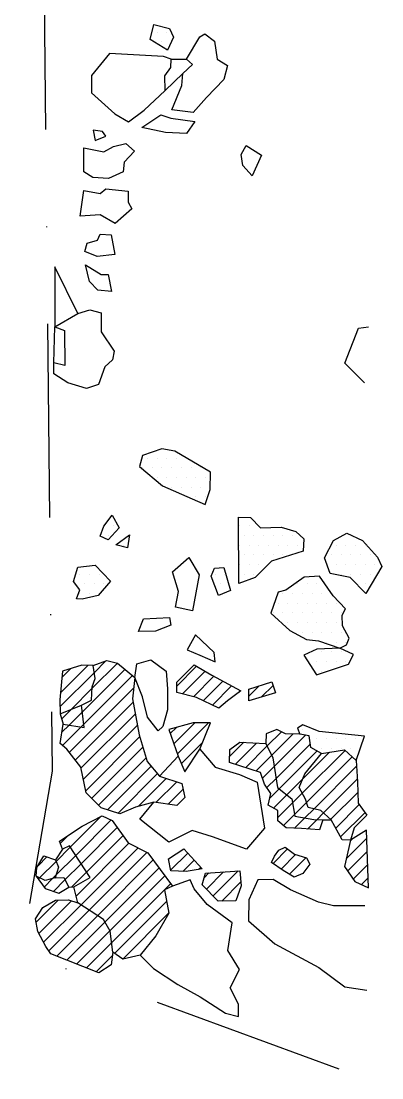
# Model space of a CAD drawing. Header units: metres. Extents: x -894 to -502, y -1356 to -959.
# Drawn here: x -894.4 to -847.9, y -1356.3 to -1219.8 of the extents above; entities that cross this region are included whole.
import ezdxf

# ---------------------------------------------------------------- set-up
doc = ezdxf.new("R2010")
doc.units = ezdxf.units.M
doc.header["$LTSCALE"] = 25
doc.header["$MEASUREMENT"] = 0
doc.linetypes.add('STRICHPUNKTX2', pattern=[2, 1, -0.5, 0, -0.5])
doc.layers.get('0').update_dxf_attribs({"linetype": 'CONTINUOUS'})
for name, color, linetype in [('FEUER', 1, 'CONTINUOUS'), ('GRABUNGSGRENZE', 3, 'STRICHPUNKTX2'), ('STEINE', 4, 'CONTINUOUS'), ('STEINESCHRAFF', 4, 'CONTINUOUS')]:
    doc.layers.add(name, color=color, linetype=linetype)

# ---------------------------------------------------------------- blocks, each defined once
blk = doc.blocks.new('*X9')
at = {"color": 0}
for p, q in [((-889.37, -1306.56), (-885.84, -1303.03)), ((-885.29, -1306.02), (-882.01, -1302.74)), ((-885, -1303.96), (-883.48, -1302.44)), ((-874.35, -1305.69), (-871.8, -1303.13)), ((-889.43, -1308.39), (-885, -1303.96)), ((-889.18, -1304.6), (-888.01, -1303.43)), ((-886.55, -1309.04), (-881.03, -1303.53)), ((-886.35, -1310.62), (-880.06, -1304.32)), ((-873.6, -1306.7), (-870.68, -1303.78)), ((-872.2, -1307.07), (-869.55, -1304.42)), ((-888.22, -1314.25), (-879.89, -1305.92)), ((-887.93, -1308.66), (-885.29, -1306.02)), ((-870.94, -1307.58), (-868.4, -1305.04)), ((-869.74, -1308.15), (-867.26, -1305.66)), ((-865.05, -1306.99), (-863.74, -1305.68)), ((-863.38, -1307.09), (-861.89, -1305.6)), ((-866.32, -1306.5), (-866.11, -1306.28)), ((-889.2, -1309.93), (-887.93, -1308.66)), ((-887.44, -1315.24), (-879.97, -1307.77)), ((-888.25, -1310.74), (-886.55, -1309.04)), ((-886.69, -1316.26), (-879.69, -1309.26)), ((-889.16, -1311.66), (-888.25, -1310.74)), ((-889.1, -1313.37), (-886.71, -1310.98)), ((-886.71, -1310.98), (-886.35, -1310.62)), ((-886.4, -1317.73), (-879.41, -1310.75)), ((-875.18, -1311.82), (-874.38, -1311.02)), ((-874.72, -1313.13), (-872.02, -1310.43)), ((-874.26, -1314.43), (-870.25, -1310.43)), ((-862.69, -1313.47), (-860.82, -1311.6)), ((-886.1, -1319.2), (-879.12, -1312.22)), ((-873.75, -1315.69), (-870.99, -1312.93)), ((-867.51, -1314.76), (-865.7, -1312.95)), ((-862.1, -1314.64), (-859.33, -1311.87)), ((-861.76, -1316.08), (-857.71, -1312.02)), ((-885.33, -1320.2), (-878.71, -1313.58)), ((-866.79, -1315.8), (-864.04, -1313.05)), ((-865.44, -1316.22), (-862.69, -1313.47)), ((-861.52, -1317.61), (-857.09, -1313.17)), ((-861.12, -1318.98), (-856.22, -1314.07)), ((-858.14, -1319.53), (-852.61, -1314)), ((-858.1, -1317.71), (-854.61, -1314.23)), ((-884.44, -1321.08), (-878.3, -1314.94)), ((-864.1, -1316.65), (-862.1, -1314.64)), ((-857.57, -1320.73), (-851.68, -1314.84)), ((-883.27, -1321.67), (-877.64, -1316.05)), ((-881.92, -1322.1), (-876.85, -1317.02)), ((-863.27, -1317.58), (-861.76, -1316.08)), ((-856.62, -1321.54), (-851.12, -1316.04)), ((-879.26, -1321.2), (-875.69, -1317.63)), ((-877.03, -1320.74), (-874.34, -1318.05)), ((-862.72, -1318.8), (-861.52, -1317.61)), ((-860.13, -1319.75), (-858.1, -1317.71)), ((-855.39, -1322.08), (-851.03, -1317.72)), ((-875.47, -1320.95), (-873.52, -1319)), ((-862.35, -1320.2), (-861.12, -1318.98)), ((-861.83, -1321.45), (-860.13, -1319.75)), ((-859.4, -1320.79), (-858.14, -1319.53)), ((-854.47, -1322.93), (-850.96, -1319.42)), ((-861.28, -1322.67), (-859.4, -1320.79)), ((-859.13, -1322.28), (-857.57, -1320.73)), ((-853.82, -1324.05), (-850.77, -1320.99)), ((-888.09, -1326.49), (-884.09, -1322.5)), ((-860.55, -1323.71), (-859.13, -1322.28)), ((-857.8, -1322.72), (-856.62, -1321.54)), ((-856.26, -1322.95), (-855.39, -1322.08)), ((-853.19, -1325.18), (-850.03, -1322.03)), ((-887.39, -1327.56), (-882.81, -1322.98)), ((-859.13, -1324.06), (-857.8, -1322.72)), ((-857.46, -1324.15), (-856.26, -1322.95)), ((-854.53, -1322.98), (-854.47, -1322.93)), ((-889.39, -1326.03), (-888.32, -1324.96)), ((-886.69, -1328.63), (-882.02, -1323.96)), ((-886, -1329.71), (-881.28, -1324.99)), ((-889.92, -1328.33), (-888.09, -1326.49)), ((-887.33, -1332.81), (-880.51, -1325.98)), ((-886.7, -1333.94), (-879.33, -1326.57)), ((-852.46, -1327.99), (-849.8, -1325.33)), ((-851.95, -1325.72), (-851.65, -1325.41)), ((-892.25, -1328.89), (-891.11, -1327.75)), ((-889.95, -1330.12), (-887.39, -1327.56)), ((-885.63, -1334.65), (-878.15, -1327.16)), ((-875.13, -1329.45), (-872.93, -1327.25)), ((-861.91, -1328.6), (-860.04, -1326.73)), ((-860.87, -1329.32), (-858.99, -1327.45)), ((-859.78, -1330), (-857.62, -1327.85)), ((-852.28, -1329.58), (-849.74, -1327.04)), ((-892.06, -1330.47), (-889.92, -1328.33)), ((-888.78, -1330.72), (-886.69, -1328.63)), ((-884.57, -1335.35), (-877.37, -1328.15)), ((-883.62, -1336.17), (-876.63, -1329.17)), ((-873.54, -1329.63), (-872.08, -1328.17)), ((-871.52, -1329.37), (-871.23, -1329.09)), ((-851.56, -1330.63), (-849.69, -1328.75)), ((-892.23, -1330.63), (-892.06, -1330.47)), ((-891.47, -1331.65), (-890.38, -1330.55)), ((-890.38, -1330.55), (-889.95, -1330.12)), ((-887.95, -1331.66), (-886, -1329.71)), ((-882.97, -1337.28), (-875.88, -1330.2)), ((-870.78, -1330.4), (-870.2, -1329.82)), ((-870.52, -1331.91), (-868.3, -1329.69)), ((-869.65, -1332.8), (-866.4, -1329.56)), ((-850.49, -1331.32), (-849.63, -1330.46)), ((-890.26, -1332.2), (-888.78, -1330.72)), ((-882.75, -1338.83), (-875.92, -1332.01)), ((-875.89, -1331.97), (-875.13, -1331.22)), ((-868.53, -1333.45), (-866.06, -1330.98)), ((-892.52, -1336.22), (-889.64, -1333.35)), ((-892.16, -1337.63), (-887.95, -1333.42)), ((-891.53, -1338.77), (-886.7, -1333.94)), ((-890.87, -1339.88), (-885.63, -1334.65)), ((-882.37, -1340.22), (-875.65, -1333.5)), ((-889.81, -1340.59), (-884.57, -1335.35)), ((-888.55, -1341.09), (-883.62, -1336.17)), ((-881.32, -1340.94), (-875.37, -1334.99)), ((-887.28, -1341.59), (-882.97, -1337.28)), ((-886.01, -1342.09), (-882.75, -1338.83)), ((-884.74, -1342.59), (-882.64, -1340.49))]:
    blk.add_line(p, q, dxfattribs=at)
blk = doc.blocks.new('*X10')
at = {"color": 0}
for p, q in [((-858.125, -1311.25), (-858.125, -1311.25)), ((-856.875, -1311.25), (-856.875, -1311.25)), ((-856.25, -1312.5), (-856.25, -1312.5)), ((-855, -1312.5), (-855, -1312.5)), ((-853.75, -1312.5), (-853.75, -1312.5)), ((-852.5, -1312.5), (-852.5, -1312.5)), ((-851.25, -1312.5), (-851.25, -1312.5)), ((-855.625, -1313.75), (-855.625, -1313.75)), ((-854.375, -1313.75), (-854.375, -1313.75)), ((-853.125, -1313.75), (-853.125, -1313.75)), ((-851.875, -1313.75), (-851.875, -1313.75)), ((-851.25, -1315), (-851.25, -1315)), ((-873.75, -1327.5), (-873.75, -1327.5)), ((-874.375, -1328.75), (-874.375, -1328.75)), ((-873.125, -1328.75), (-873.125, -1328.75)), ((-871.875, -1328.75), (-871.875, -1328.75))]:
    blk.add_line(p, q, dxfattribs=at)
blk = doc.blocks.new('*X11')
at = {"color": 0}
for p, q in [((-885.625, -1201.25), (-885.625, -1201.25)), ((-884.375, -1201.25), (-884.375, -1201.25)), ((-887.5, -1202.5), (-887.5, -1202.5)), ((-886.875, -1203.75), (-886.875, -1203.75)), ((-886.25, -1202.5), (-886.25, -1202.5)), ((-885.625, -1203.75), (-885.625, -1203.75)), ((-885, -1202.5), (-885, -1202.5)), ((-884.375, -1203.75), (-884.375, -1203.75)), ((-883.75, -1202.5), (-883.75, -1202.5)), ((-863.125, -1211.25), (-863.125, -1211.25)), ((-861.875, -1211.25), (-861.875, -1211.25)), ((-860.625, -1211.25), (-860.625, -1211.25)), ((-859.375, -1211.25), (-859.375, -1211.25)), ((-858.125, -1211.25), (-858.125, -1211.25)), ((-856.875, -1211.25), (-856.875, -1211.25)), ((-863.75, -1212.5), (-863.75, -1212.5)), ((-862.5, -1212.5), (-862.5, -1212.5)), ((-861.25, -1212.5), (-861.25, -1212.5)), ((-860, -1212.5), (-860, -1212.5)), ((-858.75, -1212.5), (-858.75, -1212.5)), ((-857.5, -1212.5), (-857.5, -1212.5)), ((-861.875, -1213.75), (-861.875, -1213.75)), ((-860.625, -1213.75), (-860.625, -1213.75)), ((-859.375, -1213.75), (-859.375, -1213.75)), ((-860, -1215), (-860, -1215)), ((-876.875, -1221.25), (-876.875, -1221.25)), ((-875.625, -1221.25), (-875.625, -1221.25)), ((-876.25, -1222.5), (-876.25, -1222.5)), ((-878.125, -1276.25), (-878.125, -1276.25)), ((-876.875, -1276.25), (-876.875, -1276.25)), ((-875.625, -1276.25), (-875.625, -1276.25)), ((-874.375, -1276.25), (-874.375, -1276.25)), ((-873.125, -1276.25), (-873.125, -1276.25)), ((-878.75, -1277.5), (-878.75, -1277.5)), ((-877.5, -1277.5), (-877.5, -1277.5)), ((-876.875, -1278.75), (-876.875, -1278.75)), ((-876.25, -1277.5), (-876.25, -1277.5)), ((-875.625, -1278.75), (-875.625, -1278.75)), ((-875, -1277.5), (-875, -1277.5)), ((-874.375, -1278.75), (-874.375, -1278.75)), ((-873.75, -1277.5), (-873.75, -1277.5)), ((-873.125, -1278.75), (-873.125, -1278.75)), ((-872.5, -1277.5), (-872.5, -1277.5)), ((-871.875, -1278.75), (-871.875, -1278.75)), ((-871.25, -1277.5), (-871.25, -1277.5)), ((-870.625, -1278.75), (-870.625, -1278.75)), ((-875, -1280), (-875, -1280)), ((-873.75, -1280), (-873.75, -1280)), ((-872.5, -1280), (-872.5, -1280)), ((-871.25, -1280), (-871.25, -1280)), ((-871.875, -1281.25), (-871.875, -1281.25)), ((-870.625, -1281.25), (-870.625, -1281.25)), ((-882.5, -1285), (-882.5, -1285)), ((-866.25, -1285), (-866.25, -1285)), ((-865, -1285), (-865, -1285)), ((-883.125, -1286.25), (-883.125, -1286.25)), ((-865.625, -1286.25), (-865.625, -1286.25)), ((-864.375, -1286.25), (-864.375, -1286.25)), ((-863.125, -1286.25), (-863.125, -1286.25)), ((-861.875, -1286.25), (-861.875, -1286.25)), ((-860.625, -1286.25), (-860.625, -1286.25)), ((-859.375, -1286.25), (-859.375, -1286.25)), ((-851.875, -1286.25), (-851.875, -1286.25)), ((-881.25, -1287.5), (-881.25, -1287.5)), ((-866.25, -1287.5), (-866.25, -1287.5)), ((-865, -1287.5), (-865, -1287.5)), ((-863.75, -1287.5), (-863.75, -1287.5)), ((-862.5, -1287.5), (-862.5, -1287.5)), ((-861.25, -1287.5), (-861.25, -1287.5)), ((-860, -1287.5), (-860, -1287.5)), ((-858.75, -1287.5), (-858.75, -1287.5)), ((-853.75, -1287.5), (-853.75, -1287.5)), ((-852.5, -1287.5), (-852.5, -1287.5)), ((-851.25, -1287.5), (-851.25, -1287.5)), ((-850, -1287.5), (-850, -1287.5)), ((-865.625, -1288.75), (-865.625, -1288.75)), ((-864.375, -1288.75), (-864.375, -1288.75)), ((-863.125, -1288.75), (-863.125, -1288.75)), ((-861.875, -1288.75), (-861.875, -1288.75)), ((-860.625, -1288.75), (-860.625, -1288.75)), ((-854.375, -1288.75), (-854.375, -1288.75)), ((-853.125, -1288.75), (-853.125, -1288.75)), ((-851.875, -1288.75), (-851.875, -1288.75)), ((-850.625, -1288.75), (-850.625, -1288.75)), ((-849.375, -1288.75), (-849.375, -1288.75)), ((-866.25, -1290), (-866.25, -1290)), ((-865, -1290), (-865, -1290)), ((-863.75, -1290), (-863.75, -1290)), ((-853.75, -1290), (-853.75, -1290)), ((-852.5, -1290), (-852.5, -1290)), ((-851.25, -1290), (-851.25, -1290)), ((-850, -1290), (-850, -1290)), ((-848.75, -1290), (-848.75, -1290)), ((-886.875, -1291.25), (-886.875, -1291.25)), ((-886.25, -1292.5), (-886.25, -1292.5)), ((-885.625, -1291.25), (-885.625, -1291.25)), ((-885, -1292.5), (-885, -1292.5)), ((-884.375, -1291.25), (-884.375, -1291.25)), ((-883.75, -1292.5), (-883.75, -1292.5)), ((-869.375, -1291.25), (-869.375, -1291.25)), ((-868.75, -1292.5), (-868.75, -1292.5)), ((-868.125, -1291.25), (-868.125, -1291.25)), ((-865.625, -1291.25), (-865.625, -1291.25)), ((-864.375, -1291.25), (-864.375, -1291.25)), ((-858.75, -1292.5), (-858.75, -1292.5)), ((-857.5, -1292.5), (-857.5, -1292.5)), ((-856.25, -1292.5), (-856.25, -1292.5)), ((-853.125, -1291.25), (-853.125, -1291.25)), ((-851.875, -1291.25), (-851.875, -1291.25)), ((-850.625, -1291.25), (-850.625, -1291.25)), ((-850, -1292.5), (-850, -1292.5)), ((-849.375, -1291.25), (-849.375, -1291.25)), ((-886.875, -1293.75), (-886.875, -1293.75)), ((-885.625, -1293.75), (-885.625, -1293.75)), ((-884.375, -1293.75), (-884.375, -1293.75)), ((-860.625, -1293.75), (-860.625, -1293.75)), ((-859.375, -1293.75), (-859.375, -1293.75)), ((-858.125, -1293.75), (-858.125, -1293.75)), ((-856.875, -1293.75), (-856.875, -1293.75)), ((-855.625, -1293.75), (-855.625, -1293.75)), ((-854.375, -1293.75), (-854.375, -1293.75)), ((-861.25, -1295), (-861.25, -1295)), ((-860, -1295), (-860, -1295)), ((-858.75, -1295), (-858.75, -1295)), ((-857.5, -1295), (-857.5, -1295)), ((-856.25, -1295), (-856.25, -1295)), ((-855, -1295), (-855, -1295)), ((-853.75, -1295), (-853.75, -1295)), ((-861.875, -1296.25), (-861.875, -1296.25)), ((-860.625, -1296.25), (-860.625, -1296.25)), ((-859.375, -1296.25), (-859.375, -1296.25)), ((-858.125, -1296.25), (-858.125, -1296.25)), ((-856.875, -1296.25), (-856.875, -1296.25)), ((-855.625, -1296.25), (-855.625, -1296.25)), ((-854.375, -1296.25), (-854.375, -1296.25)), ((-853.125, -1296.25), (-853.125, -1296.25)), ((-860, -1297.5), (-860, -1297.5)), ((-858.75, -1297.5), (-858.75, -1297.5)), ((-857.5, -1297.5), (-857.5, -1297.5)), ((-856.25, -1297.5), (-856.25, -1297.5)), ((-855, -1297.5), (-855, -1297.5)), ((-853.75, -1297.5), (-853.75, -1297.5)), ((-858.125, -1298.75), (-858.125, -1298.75)), ((-856.875, -1298.75), (-856.875, -1298.75)), ((-855.625, -1298.75), (-855.625, -1298.75)), ((-854.375, -1298.75), (-854.375, -1298.75)), ((-853.125, -1298.75), (-853.125, -1298.75)), ((-855, -1300), (-855, -1300)), ((-853.75, -1300), (-853.75, -1300)), ((-852.5, -1300), (-852.5, -1300)), ((-856.875, -1301.25), (-856.875, -1301.25)), ((-855.625, -1301.25), (-855.625, -1301.25)), ((-854.375, -1301.25), (-854.375, -1301.25)), ((-853.125, -1301.25), (-853.125, -1301.25)), ((-856.25, -1302.5), (-856.25, -1302.5)), ((-855, -1302.5), (-855, -1302.5)), ((-853.75, -1302.5), (-853.75, -1302.5)), ((-852.5, -1302.5), (-852.5, -1302.5)), ((-855.625, -1303.75), (-855.625, -1303.75))]:
    blk.add_line(p, q, dxfattribs=at)

msp = doc.modelspace()

# ---------------------------------------------------------------- linework, layer by layer
at = {"layer": 'GRABUNGSGRENZE', "flags": 128}
msp.add_lwpolyline([(-880.43, -959.32), (-883.99, -1065.78), (-885.46, -1113.58), (-888.66, -1154.41), (-886.27, -1177.96), (-887.99, -1192.35), (-891.6, -1203.59), (-890.42, -1316.68), (-894.43, -1340.07), (-850.29, -1356.29)], dxfattribs=at)
at = {"layer": 'STEINE'}
for points in [[(-874.77, -1221.89), (-875.53, -1223.57), (-877.77, -1222.2), (-877.31, -1220.26), (-875.28, -1220.77), (-874.77, -1221.89)], [(-870.7, -1221.43), (-869.48, -1222.4), (-869.12, -1224.74), (-867.8, -1225.55), (-868.26, -1227.33), (-870.5, -1229.67), (-872.22, -1231.6), (-874.97, -1231.25), (-873.7, -1228.1), (-873.55, -1226.57), (-872.33, -1225.4), (-873.09, -1224.74), (-871.36, -1221.84), (-870.7, -1221.43)], [(-875.07, -1224.74), (-876.04, -1224.38), (-883.01, -1223.98), (-885.35, -1226.83), (-885.34, -1229.06), (-882.34, -1231.76), (-880.56, -1232.83), (-878.53, -1231.3), (-875.84, -1228.76)], [(-873.55, -1226.57), (-875.84, -1228.76), (-875.89, -1226.88), (-875.12, -1225.81), (-875.07, -1224.74), (-873.09, -1224.74)], [(-876.39, -1231.91), (-875.12, -1232.32), (-872.02, -1232.77), (-873.09, -1234.3), (-875.78, -1234.2), (-878.84, -1233.54), (-876.39, -1231.91)], [(-883.51, -1234.66), (-883.92, -1234.05), (-885.14, -1233.89), (-884.89, -1235.22), (-883.51, -1234.66)], [(-880.92, -1235.62), (-879.8, -1236.59), (-881.12, -1238.01), (-881.28, -1239.28), (-883.16, -1240.15), (-885.19, -1240), (-886.36, -1239.28), (-886.36, -1236.18), (-883.77, -1236.69), (-882.5, -1235.98), (-880.92, -1235.62)], [(-863.38, -1237.1), (-864.6, -1239.79), (-865.82, -1238.47), (-866.02, -1237.04), (-865.36, -1235.88), (-863.38, -1237.1)], [(-880.61, -1241.78), (-880.61, -1243.2), (-880.16, -1244.06), (-882.29, -1245.95), (-884.22, -1244.83), (-886.82, -1244.98), (-886.36, -1241.67), (-884.22, -1242.08), (-883.51, -1241.47), (-880.61, -1241.78)], [(-882.8, -1247.42), (-882.34, -1249.96), (-884.63, -1250.22), (-886.21, -1249.56), (-885.9, -1248.49), (-884.58, -1248.08), (-884.22, -1247.32), (-882.8, -1247.42)], [(-887.12, -1257.59), (-890.07, -1251.54), (-890.07, -1259.27)], [(-886.11, -1251.29), (-884.12, -1252.51), (-883.21, -1252.51), (-882.75, -1254.74), (-884.53, -1254.54), (-885.6, -1253.42), (-886.11, -1251.29)], [(-890.07, -1259.27), (-887.12, -1257.59), (-885.55, -1257.08), (-884.12, -1257.49), (-884.12, -1259.93), (-882.44, -1262.42), (-882.65, -1263.54), (-883.61, -1264.46), (-884.43, -1266.74), (-886, -1267.25), (-888.39, -1266.54), (-890.22, -1265.37), (-890.22, -1263.95), (-890.07, -1259.27), (-888.85, -1259.78), (-888.8, -1264.3), (-890.22, -1263.95)], [(-850.1, -1266.54), (-852.64, -1263.99), (-850.86, -1259.47), (-849.59, -1259.27)], [(-870.69, -1282.25), (-870.03, -1280.32), (-869.98, -1278.08), (-874.61, -1275.34), (-876.29, -1275.03), (-878.78, -1275.9), (-879.14, -1277.32), (-876.19, -1279.81), (-872.37, -1281.49), (-870.69, -1282.25)], [(-881.78, -1285.25), (-883.2, -1286.78), (-884.22, -1286.32), (-883.76, -1285.05), (-882.69, -1283.63), (-881.78, -1285.25)], [(-858.03, -1288.25), (-862.1, -1289.57), (-864.23, -1291.66), (-866.32, -1292.42), (-866.37, -1283.88), (-864.84, -1283.93), (-863.52, -1285.25), (-860.88, -1285.15), (-858.95, -1285.71), (-857.93, -1286.68), (-858.03, -1288.25)], [(-880.46, -1286.17), (-880.71, -1287.85), (-882.19, -1287.44), (-880.46, -1286.17)], [(-847.86, -1290.23), (-849.94, -1293.74), (-851.93, -1291.66), (-854.52, -1291.15), (-855.28, -1289.12), (-854.11, -1286.88), (-852.39, -1285.96), (-850.35, -1286.88), (-848.42, -1289.06), (-847.86, -1290.23)], [(-872.78, -1289.07), (-871.45, -1291.3), (-872.32, -1295.98), (-874.51, -1295.48), (-874.1, -1293.49), (-874.91, -1290.95), (-872.78, -1289.07)], [(-884.88, -1290.09), (-882.9, -1292.12), (-884.47, -1294), (-886.56, -1294.46), (-887.27, -1294.41), (-886.86, -1293.24), (-887.68, -1292.17), (-887.12, -1290.34), (-884.88, -1290.09)], [(-868.25, -1290.39), (-867.39, -1293.34), (-868.96, -1294), (-869.88, -1291.51), (-869.47, -1290.44), (-868.25, -1290.39)], [(-852.44, -1300.35), (-852.08, -1299.49), (-852.94, -1297.91), (-852.99, -1296.54), (-852.54, -1295.73), (-854.16, -1294.05), (-855.89, -1291.51), (-857.88, -1291.61), (-860.27, -1293.29), (-861.23, -1293.54), (-862.2, -1296.29), (-859.76, -1298.52), (-857.57, -1299.69), (-856.05, -1299.85), (-853.3, -1300.81), (-852.44, -1300.35)], [(-875.27, -1296.85), (-875.12, -1297.81), (-877.1, -1298.58), (-879.29, -1298.63), (-878.62, -1297), (-875.27, -1296.85)], [(-869.37, -1302.54), (-869.52, -1301.37), (-871.91, -1299.09), (-872.98, -1301.02), (-871.35, -1301.68), (-869.37, -1302.54)], [(-857.93, -1301.68), (-856.3, -1304.22), (-852.18, -1302.85), (-851.52, -1301.63), (-853.3, -1300.81), (-856.25, -1300.91), (-857.93, -1301.68)], [(-885.13, -1303.05), (-883.35, -1302.39), (-881.98, -1302.75), (-879.74, -1304.58), (-880.05, -1307.32), (-879.18, -1312), (-878.16, -1315.41), (-876.59, -1317.34), (-873.69, -1318.26), (-873.28, -1320.09), (-874.35, -1321.1), (-877.3, -1320.7), (-879.69, -1321.31), (-881.67, -1322.17), (-884.11, -1321.41), (-886.05, -1319.48), (-886.71, -1316.17), (-888.54, -1313.83), (-889.4, -1313.12), (-889, -1310.63), (-886.3, -1311.04), (-886.66, -1308.14), (-885.34, -1307.53), (-885.28, -1305.8), (-884.88, -1304.73), (-885.13, -1303.05), (-886.61, -1303), (-889.1, -1303.77), (-889.45, -1307.48), (-889.4, -1309.26), (-886.66, -1308.14)], [(-879.49, -1302.8), (-877.71, -1302.29), (-875.72, -1303.76), (-875.52, -1306.05), (-875.52, -1308.75), (-876.13, -1310.93), (-876.74, -1311.49), (-878.11, -1309.71), (-878.78, -1307.07), (-879.74, -1304.58), (-879.49, -1302.8)], [(-866.06, -1306.31), (-867.79, -1307.58), (-868.91, -1308.54), (-871.81, -1307.17), (-874.35, -1306.51), (-874.35, -1305.19), (-872.11, -1302.95), (-869.83, -1304.27), (-866.06, -1306.31)], [(-862.05, -1305.14), (-861.59, -1306.56), (-865.05, -1307.58), (-865.05, -1306.1), (-862.05, -1305.14)], [(-889.4, -1309.26), (-889, -1310.63)], [(-874.15, -1314.75), (-873.28, -1316.78), (-871.35, -1313.83), (-869.98, -1310.43), (-872.22, -1310.43), (-875.37, -1311.29), (-874.15, -1314.75)], [(-855.64, -1314.39), (-857.01, -1313.63), (-857.26, -1312.1), (-858.43, -1311.9), (-860.32, -1311.85), (-861.43, -1311.29), (-862.81, -1311.85), (-862.86, -1313.12), (-861.94, -1314.95), (-861.33, -1318.81), (-859.5, -1320.24), (-859.09, -1322.48), (-856.65, -1322.93), (-855.48, -1322.98), (-854.42, -1322.98)], [(-851.16, -1315.3), (-850.09, -1312.15), (-855.94, -1311.54), (-858.08, -1310.68), (-858.74, -1311.14), (-858.43, -1311.9)], [(-855.48, -1322.98), (-855.89, -1324.26), (-858.23, -1324.1), (-860.21, -1324), (-861.28, -1323.09), (-861.28, -1321.76), (-862.55, -1321.05), (-862.2, -1319.58), (-863.01, -1318.36), (-863.52, -1316.83), (-867.54, -1315.56), (-867.49, -1313.88), (-866.21, -1312.92), (-862.86, -1313.12)], [(-871.35, -1313.83), (-869.37, -1316.17), (-866.26, -1317.09), (-863.98, -1318.1), (-863.01, -1324.05), (-865.35, -1326.75), (-869.72, -1325.17), (-872.37, -1324.36), (-875.37, -1325.83), (-879.13, -1322.89), (-877.3, -1320.7)], [(-849.79, -1322.37), (-851.42, -1324), (-851.92, -1325.58), (-852.99, -1325.53), (-854.42, -1322.98), (-855.74, -1321.76), (-857.37, -1321.36), (-857.72, -1320.29), (-858.54, -1318.81), (-857.82, -1317.03), (-855.64, -1314.39), (-852.69, -1313.93), (-851.16, -1315.3), (-851.01, -1318.05), (-850.91, -1320.8), (-849.79, -1322.37)], [(-874.15, -1314.75), (-876.59, -1317.34)], [(-889.1, -1326.75), (-889.5, -1325.73), (-886.55, -1323.8), (-883.96, -1322.43), (-882.69, -1323.04), (-880.6, -1325.94), (-878.06, -1327.21), (-874.91, -1331.53), (-875.92, -1331.99), (-875.37, -1335.04), (-877.04, -1337.94), (-879.08, -1340.43), (-881.31, -1340.94), (-882.59, -1340.07), (-882.94, -1337.33), (-883.81, -1335.85), (-887.11, -1333.67), (-887.62, -1331.63), (-885.54, -1330.41), (-888.18, -1326.34), (-889.1, -1326.75), (-890.01, -1328.12), (-889.6, -1329.09), (-890.06, -1330.46), (-888.94, -1330.41), (-888.28, -1331.68), (-887.62, -1331.63)], [(-849.84, -1324.31), (-851.92, -1325.58), (-852.69, -1328.98), (-851.36, -1330.92), (-849.58, -1331.73), (-849.84, -1324.31)], [(-860.36, -1326.49), (-859.14, -1327.41), (-857.57, -1327.87), (-857.16, -1328.68), (-858.08, -1329.9), (-859.19, -1330.36), (-860.62, -1329.49), (-862.09, -1328.48), (-861.74, -1327.66), (-861.18, -1326.9), (-860.36, -1326.49)], [(-890.06, -1330.46), (-891.33, -1330.82), (-892.5, -1330.26), (-892.4, -1329.14), (-891.49, -1327.62), (-890.01, -1328.12)], [(-871.04, -1329.29), (-873.13, -1329.65), (-875.11, -1329.55), (-875.42, -1328.02), (-873.43, -1326.7), (-871.04, -1329.29)], [(-892.5, -1330.26), (-891.33, -1331.84), (-889.55, -1332.45), (-888.28, -1331.68)], [(-879.08, -1340.43), (-877.35, -1342.16), (-874.19, -1344.24), (-871.3, -1345.82), (-868.04, -1347.95), (-866.36, -1348.36), (-866.36, -1346.78), (-867.43, -1344.65), (-866.26, -1342.31), (-867.74, -1339.82), (-867.18, -1336.26), (-870.43, -1333.92), (-872.11, -1331.89), (-872.62, -1330.72), (-874.91, -1331.53)], [(-870.64, -1329.85), (-866.21, -1329.55), (-866.01, -1331.48), (-866.72, -1333.41), (-869.01, -1333.46), (-871.04, -1331.38), (-870.64, -1329.85)], [(-850.04, -1334.07), (-854.11, -1334.07), (-856.04, -1333.61), (-859.65, -1331.99), (-861.89, -1330.66), (-863.87, -1330.71), (-865.04, -1333.31), (-865.09, -1336), (-861.69, -1339), (-855.99, -1342.05), (-852.63, -1344.54), (-849.79, -1344.95)], [(-882.59, -1340.07), (-882.79, -1341.7), (-884.42, -1342.72), (-890.62, -1340.28), (-891.23, -1339.31), (-892.3, -1337.38), (-892.6, -1335.75), (-891.64, -1334.28), (-890.01, -1333.36), (-888.33, -1333.31), (-887.11, -1333.67)]]:
    msp.add_lwpolyline(points, dxfattribs=at)

# ---------------------------------------------------------------- block references
at = {"layer": 'FEUER'}
msp.add_blockref('*X9', (0, 0), dxfattribs=at)
at = {"layer": 'STEINESCHRAFF'}
for name in ['*X11', '*X10']:
    msp.add_blockref(name, (0, 0), dxfattribs=at)

doc.saveas('drawing.dxf')
